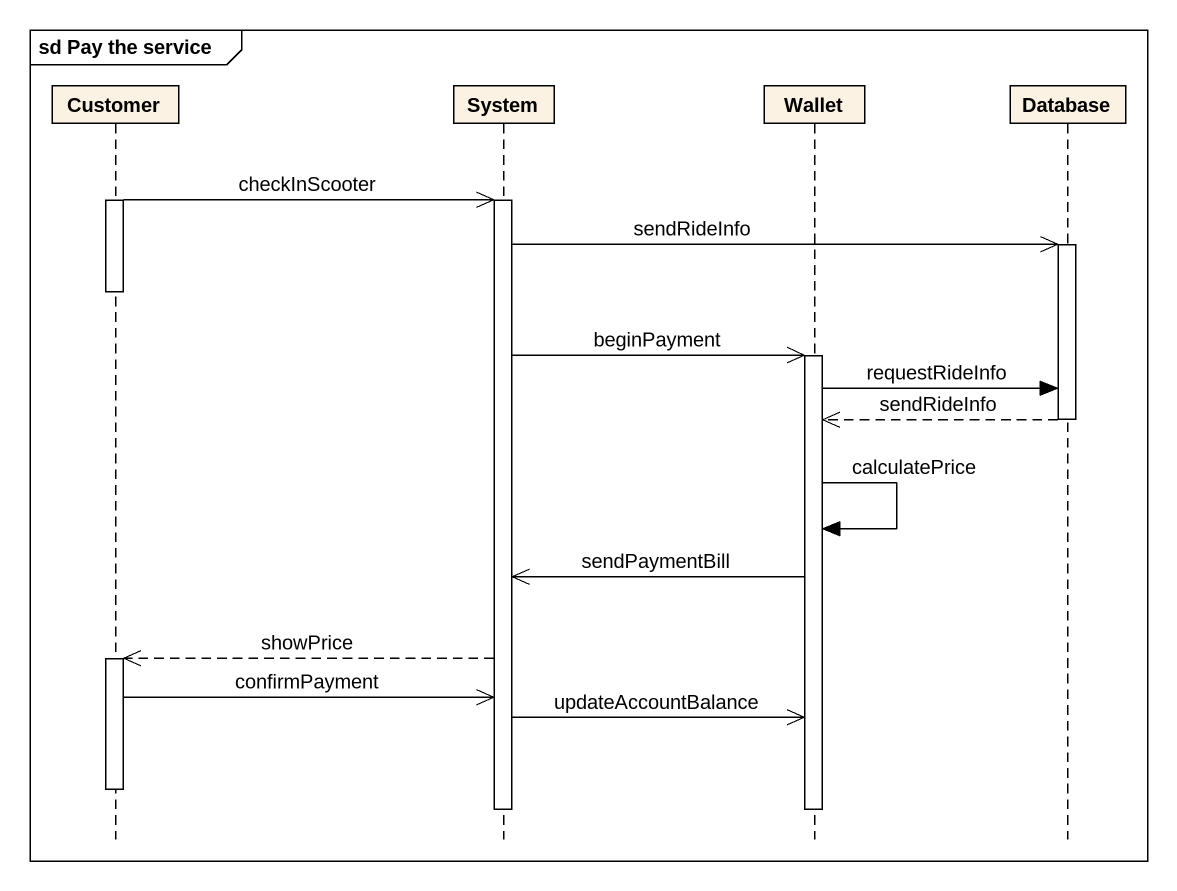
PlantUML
@startuml
mainframe sd Pay the service
hide footbox
participant Customer
participant System
participant Wallet
participant "Database" as Database_

activate Customer
Customer ->> System : checkInScooter
activate System
System ->> Database_ : sendRideInfo
activate Database_
deactivate Customer
System ->> Wallet : beginPayment
activate Wallet
Wallet -> Database_ : requestRideInfo
Database_ -->> Wallet : sendRideInfo
deactivate Database_
Wallet -> Wallet : calculatePrice
Wallet ->> System : sendPaymentBill
System -->> Customer : showPrice
activate Customer
Customer ->> System : confirmPayment
System ->> Wallet : updateAccountBalance
deactivate Customer
deactivate Wallet
deactivate System
@enduml
